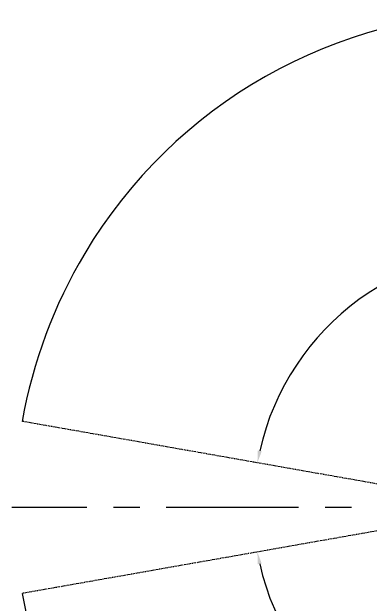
# Model space of a CAD drawing. Header units: millimetres. Extents: x 5828 to 7155, y 123 to 421.
# Drawn here: x 6825.9 to 6876.7, y 189.6 to 273.6 of the extents above; entities that cross this region are included whole.
import ezdxf

# ---------------------------------------------------------------- set-up
doc = ezdxf.new("R2010")
doc.units = ezdxf.units.MM
doc.linetypes.add('CENTER', pattern=[0.6, 0.375, -0.075, 0.075, -0.075])
for name, color, linetype in [('中心线', 7, 'Continuous'), ('多重引线', 7, 'Continuous'), ('尺寸标注', 7, 'Continuous'), ('运动范围', 7, 'Continuous')]:
    doc.layers.add(name, color=color, linetype=linetype)
doc.styles.add('微软雅黑', font='msyh.ttc', dxfattribs={"height": 2})
doc.dimstyles.new('尺寸标注_1_30比例', dxfattribs={"dimtxt": 2.1, "dimasz": 1.7, "dimexe": 0.5, "dimexo": 0.4, "dimgap": 0.5, "dimtad": 1, "dimdec": 1, "dimlfac": 30, "dimdsep": 46, "dimtxsty": '微软雅黑', "dimcen": 0.09, "dimadec": 0, "dimazin": 0, "dimtp": 0.01, "dimtm": 0.01, "dimtfac": 1, "dimtdec": 1, "dimtofl": 0, "dimtmove": 0, "dimatfit": 3, "dimfxl": 1, "dimtolj": 1, "dimarcsym": 0})

# ---------------------------------------------------------------- blocks, each defined once
blk = doc.blocks.new('*D1105')
at = {"layer": 'Defpoints', "color": 0}
for p in [(6882.138, 236.812), (6827.413, 215.53), (6896.579, 203.334), (6896.579, 203.334), (6955.912, 203.334)]:
    blk.add_point(p, dxfattribs=at)
at = {"layer": '尺寸标注', "color": 0, "lineweight": -2}
blk.add_arc((6896.579, 203.334), 36.459, 2.67178, 167.32822, dxfattribs=at)
at = {"layer": '尺寸标注', "color": 0}
for points in [[(6860.73, 211.388), (6861.285, 211.277), (6860.673, 209.666)], [(6932.716, 205.027), (6933.282, 205.041), (6933.038, 203.334)]]:
    blk.add_solid(points, dxfattribs=at)
at = {"layer": '尺寸标注', "color": 0, "insert": (6904.297, 240.594), "char_height": 2, "attachment_point": 5, "rotation": 348.29694, "style": '微软雅黑'}
blk.add_mtext('\\A1;{\\H1.05x;+\\A1;170%%d}', dxfattribs=at)
blk = doc.blocks.new('*D1106')
at = {"layer": 'Defpoints', "color": 0}
for p in [(6896.587, 203.327), (6896.587, 203.327), (6966.82, 203.327), (6827.421, 191.131), (6882.142, 169.839)]:
    blk.add_point(p, dxfattribs=at)
at = {"layer": '尺寸标注', "color": 0, "lineweight": -2}
blk.add_arc((6896.587, 203.327), 36.471, 192.67093, 357.32907, dxfattribs=at)
at = {"layer": '尺寸标注', "color": 0}
for points in [[(6933.302, 201.621), (6932.735, 201.634), (6933.058, 203.327)], [(6861.282, 195.383), (6860.726, 195.271), (6860.67, 196.994)]]:
    blk.add_solid(points, dxfattribs=at)
at = {"layer": '尺寸标注', "color": 0, "insert": (6905.461, 169.594), "char_height": 2, "attachment_point": 5, "rotation": 14.73786, "style": '微软雅黑'}
blk.add_mtext('\\A1;{\\H1.05x;-\\A1;170%%d}', dxfattribs=at)

msp = doc.modelspace()

# ---------------------------------------------------------------- linework, layer by layer
at = {"linetype": 'CENTER'}
for q in [(6827.3407, 215.5179), (6827.3407, 191.1261)]:
    msp.add_line((6896.507, 203.322), q, dxfattribs=at)
at = {"layer": '中心线', "linetype": 'CENTER', "ltscale": 50}
msp.add_line((6896.507, 203.322), (6825.8673, 203.322), dxfattribs=at)
at = {"layer": '多重引线'}
msp.add_arc((6896.507, 203.322), 70.2333, 30.822489, 149.177511, dxfattribs=at)
at = {"layer": '运动范围'}
for start, end in [(190, 30.822489), (149.177511, 170)]:
    msp.add_arc((6896.507, 203.322), 70.2333, start, end, dxfattribs=at)

# ---------------------------------------------------------------- dimensions: what is measured, and where the dimension line sits
at = {"layer": '尺寸标注'}
for base, line1, line2, text, picture, middle in [((6882.1381, 236.8121), ((6896.5789, 203.3345), (6955.9123, 203.3345)), ((6896.5789, 203.3345), (6827.4126, 215.5304)), '\\A1;{\\H1.05x;+<>}', '*D1105', (6903.9744, 239.036)), ((6882.1416, 169.8387), ((6896.5871, 203.327), (6966.8204, 203.327)), ((6896.5871, 203.327), (6827.4207, 191.1311)), '\\A1;{\\H1.05x;-<>}', '*D1106', (6905.8652, 168.0558))]:
    dim = msp.add_angular_dim_2l(base=base, line1=line1, line2=line2, text=text, dimstyle='尺寸标注_1_30比例', override={"dimtxsty": '微软雅黑'}, dxfattribs=at)
    dim.commit()
    dim.dimension.update_dxf_attribs({"geometry": picture, "text_midpoint": middle, "dimtype": 162})

doc.saveas('drawing.dxf')
